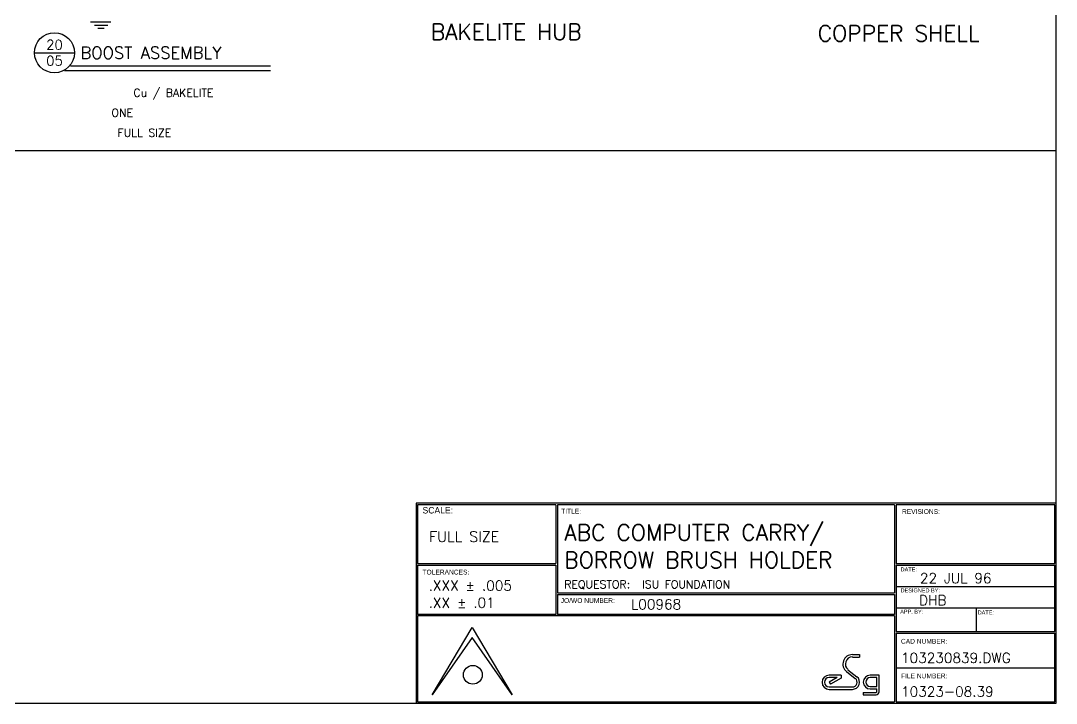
# Model space of a CAD drawing. Extents: x 0 to 50.6, y 0 to 21.
# Drawn here: x 20.06 to 33, y 0 to 8.53 of the extents above; entities that cross this region are included whole.
import ezdxf
from ezdxf.enums import TextEntityAlignment as Align

# ---------------------------------------------------------------- set-up
doc = ezdxf.new("R2010")
doc.units = 0
doc.header["$MEASUREMENT"] = 0
doc.layers.get('0').update_dxf_attribs({"linetype": 'CONTINUOUS'})
for name, color, linetype in [('BORDER', 5, 'CONTINUOUS'), ('DIM', 1, 'CONTINUOUS'), ('OBJECT', 3, 'CONTINUOUS'), ('TEXT', 1, 'CONTINUOUS')]:
    doc.layers.add(name, color=color, linetype=linetype)
doc.styles.add('ROMANS', font='romans')
doc.styles.add('SIMPLEX', font='SIMPLEX')
doc.styles.add('TITLE', font='italic')

# ---------------------------------------------------------------- blocks, each defined once
blk = doc.blocks.new('T-BLK')
for p, q in [((-7.8, 0.106), (-7.3, 0.949)), ((-7.3, 0.949), (-6.8, 0.106)), ((-7.3, 0.824), (-7.8, 0.106)), ((-6.8, 0.106), (-7.3, 0.824)), ((-2.547, 0.608), (-2.459, 0.608)), ((-2.547, 0.578), (-2.459, 0.578)), ((-2.459, 0.608), (-2.459, 0.578)), ((-2.621, 0.397), (-2.511, 0.308)), ((-2.603, 0.42), (-2.492, 0.332)), ((-2.689, 0.351), (-2.838, 0.351)), ((-2.739, 0.321), (-2.838, 0.321)), ((-2.739, 0.321), (-2.838, 0.263)), ((-2.838, 0.263), (-2.822, 0.237)), ((-2.689, 0.316), (-2.822, 0.237)), ((-2.689, 0.351), (-2.689, 0.316)), ((-2.214, 0.351), (-2.325, 0.351)), ((-2.244, 0.321), (-2.325, 0.321)), ((-2.244, 0.209), (-2.244, 0.321)), ((-2.214, 0.144), (-2.214, 0.351)), ((-2.838, 0.204), (-2.547, 0.204)), ((-2.838, 0.174), (-2.547, 0.174)), ((-2.411, 0.136), (-2.411, 0.106)), ((-2.411, 0.136), (-2.252, 0.136)), ((-2.325, 0.209), (-2.244, 0.209)), ((-2.325, 0.179), (-2.244, 0.179)), ((-2.244, 0.144), (-2.244, 0.179)), ((-2.411, 0.106), (-2.252, 0.106))]:
    blk.add_line(p, q)
blk.add_circle((-7.29, 0.356), 0.117)
for centre, radius, start, end in [((-2.547, 0.49), 0.119, 90, 231.3801), ((-2.547, 0.49), 0.0887, 90, 231.3801), ((-2.838, 0.263), 0.0887, 90, 270), ((-2.838, 0.263), 0.0587, 90, 270), ((-2.547, 0.263), 0.0887, 270, 51.3801), ((-2.547, 0.263), 0.0587, 270, 51.3801), ((-2.325, 0.265), 0.086, 90, 270), ((-2.325, 0.265), 0.056, 90, 270), ((-2.252, 0.144), 0.00793, 270, 0), ((-2.252, 0.144), 0.0379, 270, 0)]:
    blk.add_arc(centre, radius, start, end)
at = {"layer": 'BORDER'}
for p, q in [((-6.251, 2.48), (-6.251, 1.748)), ((-6.231, 2.48), (-6.231, 1.381)), ((-2.021, 2.48), (-2.021, 1.381)), ((-2.001, 2.48), (-2.001, 1.748)), ((-7.98, 1.748), (-6.251, 1.748)), ((-7.98, 1.728), (-6.251, 1.728)), ((-6.251, 1.728), (-6.251, 1.111)), ((-2.001, 1.748), (-0.02, 1.748)), ((-2.001, 1.728), (-0.02, 1.728)), ((-2.001, 1.728), (-2.001, 0.897)), ((-6.231, 1.381), (-2.021, 1.381)), ((-6.231, 1.361), (-2.021, 1.361)), ((-6.231, 1.361), (-6.231, 1.111)), ((-2.021, 1.361), (-2.021, 1.111)), ((-6.251, 1.111), (-7.98, 1.111)), ((-2.021, 1.091), (-7.98, 1.091)), ((-2.021, 1.111), (-6.231, 1.111)), ((-2.021, 1.091), (-2.021, 0.02)), ((-2.001, 0.897), (-0.02, 0.897)), ((-2.001, 0.877), (-0.02, 0.877)), ((-2.001, 0.877), (-2.001, 0.02))]:
    blk.add_line(p, q, dxfattribs=at)
for points in [[(0, 0), (0, 2.5), (-8, 2.5), (-8, 0), (0, 0)], [(-6.251, 2.48), (-7.98, 2.48), (-7.98, 1.748)], [(-2.021, 2.48), (-6.231, 2.48)], [(-0.02, 1.748), (-0.02, 2.48), (-2.001, 2.48)], [(-7.98, 1.728), (-7.98, 1.111)], [(-0.02, 0.897), (-0.02, 1.728)], [(-7.98, 1.091), (-7.98, 0.02), (-2.021, 0.02)], [(-0.02, 0.02), (-0.02, 0.877)], [(-2.001, 0.02), (-0.02, 0.02)]]:
    blk.add_lwpolyline(points, dxfattribs=at)
at = {"layer": 'TEXT', "color": 2}
for p, q in [((-0.02, 1.456), (-2.001, 1.456)), ((-2.001, 1.191), (-0.02, 1.191)), ((-1.001, 1.191), (-1.001, 0.897)), ((-2.001, 0.444), (-0.02, 0.444))]:
    blk.add_line(p, q, dxfattribs=at)
at = {"style": 'SIMPLEX'}
for s, height, p in [('.XXX %%P .005', 0.125, (-7.841, 1.408)), ('REQUESTOR:', 0.1, (-6.148, 1.436)), ('.XX %%P .01', 0.125, (-7.841, 1.194))]:
    blk.add_text(s, height=height, dxfattribs=at).set_placement(p)
for tag, p, height in [('FLINE_TITLE', (-6.147, 2.034), 0.2), ('DWG_:_ACT', (-7.836, 2.018), 0.13), ('SLINE_TITLE', (-6.147, 1.69), 0.2), ('DATE', (-1.704, 1.501), 0.125), ('REQUESTOR', (-5.176, 1.436), 0.1), ('J.O.N.', (-5.314, 1.174), 0.125), ('DESN', (-1.715, 1.225), 0.125), ('CAD_NUMBER', (-1.94, 0.505), 0.125), ('FILE_NUMBER', (-1.94, 0.084), 0.125)]:
    blk.add_attdef(tag, p, '', height=height, dxfattribs=at)
at = {"color": 7, "style": 'TITLE', "flags": 2}
for tag, p, height in [('TOP_LINE_LOGO', (-6.698, 0.767), 0.17), ('BOTTOM_LINE_LOGO', (-6.693, 0.147), 0.125)]:
    blk.add_attdef(tag, p, '', height=height, dxfattribs=at)
at = {"style": 'SIMPLEX', "flags": 2}
for tag, p, height in [('FIRST_LOGO_LINE', (-6.691, 0.542), 0.1), ('SECOND_LOGO_LINE', (-6.692, 0.384), 0.085)]:
    blk.add_attdef(tag, p, '', height=height, dxfattribs=at)
at = {"layer": 'TEXT'}
for s, height, p in [('SCALE:', 0.08, (-7.918, 2.372)), ('TITLE:', 0.06, (-6.186, 2.371)), ('REVISIONS:', 0.06, (-1.928, 2.366)), ('DATE:', 0.05, (-1.945, 1.648)), ('TOLERANCES:', 0.06, (-7.919, 1.609)), ('DESIGNED BY:', 0.05, (-1.945, 1.386)), ('JO/WO NUMBER:', 0.06, (-6.192, 1.254)), ('APP. BY:', 0.05, (-1.95, 1.12)), ('DATE:', 0.05, (-0.982, 1.11)), ('CAD NUMBER:', 0.06, (-1.941, 0.745)), ('FILE NUMBER:', 0.06, (-1.94, 0.312))]:
    blk.add_text(s, height=height, dxfattribs=at).set_placement(p)
blk = doc.blocks.new('P-TITLE')
at = {"layer": 'OBJECT'}
for p, q in [((-1.562, -0.638), (-1.062, -0.638)), ((1.387, -0.862), (-1.188, -0.862)), ((-1.113, -0.8), (1.387, -0.8))]:
    blk.add_line(p, q, dxfattribs=at)
blk.add_circle((-1.312, -0.638), 0.25, dxfattribs=at)
at = {"layer": 'OBJECT', "style": 'ROMANS'}
for tag, p in [('NO.', (-1.312, -0.538)), ('PAGE', (-1.312, -0.738))]:
    blk.add_attdef(tag, text='', height=0.12, dxfattribs=at).set_placement(p, align=Align.MIDDLE)
for tag, p, height in [('DESCRIPTION', (-0.988, -0.712), 0.15), ('MATERIAL', (-0.325, -1.188), 0.1), ('#_REQUIRED', (-0.6, -1.438), 0.1), ('SCALE', (-0.525, -1.688), 0.1)]:
    blk.add_attdef(tag, p, '', height=height, dxfattribs=at)
at = {"layer": 'OBJECT', "style": 'ROMANS', "flags": 2}
for tag, p in [('MATERIAL:', (-1.163, -1.188)), ('REQD:', (-1.163, -1.438)), ('SCALE:', (-1.163, -1.688))]:
    blk.add_attdef(tag, p, '', height=0.1, dxfattribs=at)

msp = doc.modelspace()

# ---------------------------------------------------------------- linework, layer by layer
at = {"layer": 'BORDER'}
for p, q in [((33, 0), (33, 21)), ((0, 6.9056), (33, 6.9056)), ((0, 0), (33, 0))]:
    msp.add_line(p, q, dxfattribs=at)
at = {"layer": 'DIM'}
for p, q in [((20.9329, 8.5165), (21.1863, 8.5165)), ((20.9836, 8.4726), (21.1492, 8.4726)), ((21.0241, 8.4355), (21.1019, 8.4355))]:
    msp.add_line(p, q, dxfattribs=at)

# ---------------------------------------------------------------- block references
at = {"layer": 'OBJECT'}
ref = msp.add_blockref('T-BLK', (33, 0), dxfattribs=at)
ref.add_attrib('FLINE_TITLE', 'ABC COMPUTER CARRY/', (26.853, 2.0341), dxfattribs={"layer": '0', "height": 0.2, "style": 'SIMPLEX'})
ref.add_attrib('SLINE_TITLE', 'BORROW BRUSH HOLDER', (26.853, 1.6905), dxfattribs={"layer": '0', "height": 0.2, "style": 'SIMPLEX'})
ref.add_attrib('DWG_:_ACT', 'FULL SIZE', (25.1645, 2.0175), dxfattribs={"layer": '0', "height": 0.13, "style": 'SIMPLEX'})
ref.add_attrib('CAD_NUMBER', '103230839.DWG', (31.0597, 0.505), dxfattribs={"layer": '0', "height": 0.125, "style": 'SIMPLEX'})
ref.add_attrib('FILE_NUMBER', '10323-08.39', (31.0604, 0.0836), dxfattribs={"layer": '0', "height": 0.125, "style": 'SIMPLEX'})
ref.add_attrib('REQUESTOR', 'ISU FOUNDATION', (27.8241, 1.4363), dxfattribs={"layer": '0', "height": 0.1, "style": 'SIMPLEX'})
ref.add_attrib('J.O.N.', 'L00968', (27.6861, 1.1736), dxfattribs={"layer": '0', "height": 0.125, "style": 'SIMPLEX'})
ref.add_attrib('DATE', '22 JUL 96', (31.2959, 1.5011), dxfattribs={"layer": '0', "height": 0.125, "style": 'SIMPLEX'})
ref.add_attrib('DESN', 'DHB', (31.2849, 1.2252), dxfattribs={"layer": '0', "height": 0.125, "style": 'SIMPLEX'})
at = {"layer": 'TEXT'}
ref = msp.add_blockref('P-TITLE', (21.7948, 8.7667), dxfattribs=at)
ref.add_attrib('SCALE', 'FULL SIZE', (21.2698, 7.0792), dxfattribs={"layer": 'OBJECT', "height": 0.1, "style": 'ROMANS'})
ref.add_attrib('#_REQUIRED', 'ONE', (21.1948, 7.3287), dxfattribs={"layer": 'OBJECT', "height": 0.1, "style": 'ROMANS'})
ref.add_attrib('MATERIAL', 'Cu / BAKELITE', (21.4698, 7.5792), dxfattribs={"layer": 'OBJECT', "height": 0.1, "style": 'ROMANS'})
ref.add_attrib('NO.', '20', dxfattribs={"layer": 'OBJECT', "height": 0.12, "style": 'ROMANS'}).set_placement((20.4823, 8.2292), align=Align.MIDDLE)
ref.add_attrib('DESCRIPTION', 'BOOST ASSEMBLY', (20.8073, 8.0542), dxfattribs={"layer": 'OBJECT', "height": 0.15, "style": 'ROMANS'})
ref.add_attrib('PAGE', '05', dxfattribs={"layer": 'OBJECT', "height": 0.12, "style": 'ROMANS'}).set_placement((20.4823, 8.0292), align=Align.MIDDLE)

# ---------------------------------------------------------------- texts
at = {"layer": 'TEXT', "style": 'SIMPLEX'}
for s, p in [('BAKELITE HUB', (25.1842, 8.2896)), ('COPPER SHELL', (30.0198, 8.2711))]:
    msp.add_text(s, height=0.2, dxfattribs=at).set_placement(p)

doc.saveas('drawing.dxf')
